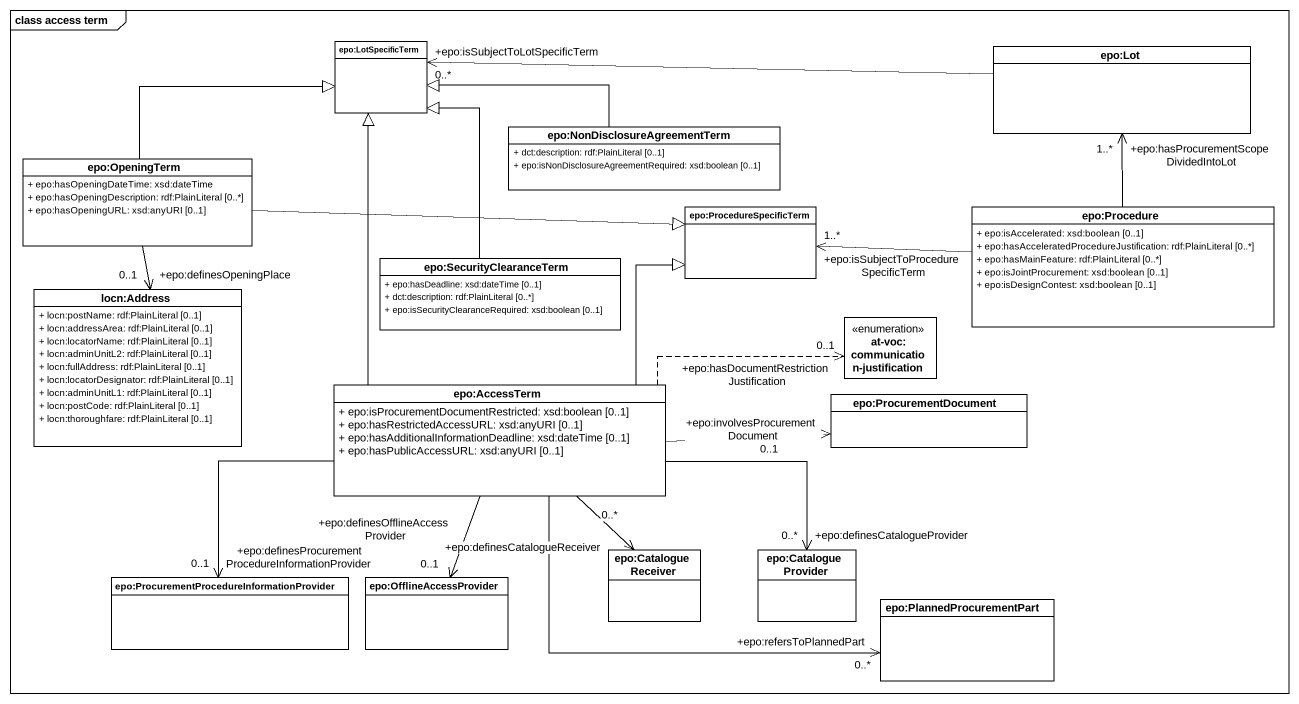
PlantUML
@startuml
mainframe class access term
hide circle
hide empty members
skinparam classAttributeIconSize 0
class "epo:LotSpecificTerm" as epo_LotSpecificTerm
class "epo:Lot" as epo_Lot
class "epo:NonDisclosureAgreementTerm" as epo_NonDisclosureAgreementTe {
  + dct:description: rdf:PlainLiteral [0..1]
  + epo:isNonDisclosureAgreementRequired: xsd:boolean [0..1]
}
class "epo:OpeningTerm" as epo_OpeningTerm {
  + epo:hasOpeningDateTime: xsd:dateTime
  + epo:hasOpeningDescription: rdf:PlainLiteral [0..*]
  + epo:hasOpeningURL: xsd:anyURI [0..1]
}
class "epo:ProcedureSpecificTerm" as epo_ProcedureSpecificTerm
class "epo:Procedure" as epo_Procedure {
  + epo:isAccelerated: xsd:boolean [0..1]
  + epo:hasAcceleratedProcedureJustification: rdf:PlainLiteral [0..*]
  + epo:hasMainFeature: rdf:PlainLiteral [0..*]
  + epo:isJointProcurement: xsd:boolean [0..1]
  + epo:isDesignContest: xsd:boolean [0..1]
}
class "epo:SecurityClearanceTerm" as epo_SecurityClearanceTerm {
  + epo:hasDeadline: xsd:dateTime [0..1]
  + dct:description: rdf:PlainLiteral [0..*]
  + epo:isSecurityClearanceRequired: xsd:boolean [0..1]
}
class "locn:Address" as locn_Address {
  + locn:postName: rdf:PlainLiteral [0..1]
  + locn:addressArea: rdf:PlainLiteral [0..1]
  + locn:locatorName: rdf:PlainLiteral [0..1]
  + locn:adminUnitL2: rdf:PlainLiteral [0..1]
  + locn:fullAddress: rdf:PlainLiteral [0..1]
  + locn:locatorDesignator: rdf:PlainLiteral [0..1]
  + locn:adminUnitL1: rdf:PlainLiteral [0..1]
  + locn:postCode: rdf:PlainLiteral [0..1]
  + locn:thoroughfare: rdf:PlainLiteral [0..1]
}
enum "at-voc:communication-justification" as at_voc_communication
class "epo:AccessTerm" as epo_AccessTerm {
  + epo:isProcurementDocumentRestricted: xsd:boolean [0..1]
  + epo:hasRestrictedAccessURL: xsd:anyURI [0..1]
  + epo:hasAdditionalInformationDeadline: xsd:dateTime [0..1]
  + epo:hasPublicAccessURL: xsd:anyURI [0..1]
}
class "epo:ProcurementDocument" as epo_ProcurementDocument
class "epo:CatalogueReceiver" as epo_CatalogueReceiver
class "epo:CatalogueProvider" as epo_CatalogueProvider
class "epo:ProcurementProcedureInformationProvider" as epo_ProcurementProcedureInfo
class "epo:OfflineAccessProvider" as epo_OfflineAccessProvider
class "epo:PlannedProcurementPart" as epo_PlannedProcurementPart
epo_Lot -left-> "+epo:isSubjectToLotSpecificTerm\n0..*" epo_LotSpecificTerm
epo_NonDisclosureAgreementTe -left-|> epo_LotSpecificTerm
epo_OpeningTerm -right-|> epo_LotSpecificTerm
epo_OpeningTerm -right-|> epo_ProcedureSpecificTerm
epo_OpeningTerm --> "+epo:definesOpeningPlace\n0..1" locn_Address
epo_Procedure -up-> "+epo:hasProcurementScopeDividedIntoLot\n1..*" epo_Lot
epo_Procedure -left-> "+epo:isSubjectToProcedureSpecificTerm\n1..*" epo_ProcedureSpecificTerm
epo_SecurityClearanceTerm -up-|> epo_LotSpecificTerm
epo_AccessTerm -up-|> epo_LotSpecificTerm
epo_AccessTerm -up-|> epo_ProcedureSpecificTerm
epo_AccessTerm .right.> "+epo:hasDocumentRestrictionJustification\n0..1" at_voc_communication
epo_AccessTerm -right-> "+epo:involvesProcurementDocument\n0..1" epo_ProcurementDocument
epo_AccessTerm --> "+epo:definesCatalogueReceiver\n0..*" epo_CatalogueReceiver
epo_AccessTerm -right-> "+epo:definesCatalogueProvider\n0..*" epo_CatalogueProvider
epo_AccessTerm --> "+epo:definesProcurementProcedureInformationProvider\n0..1" epo_ProcurementProcedureInfo
epo_AccessTerm --> "+epo:definesOfflineAccessProvider\n0..1" epo_OfflineAccessProvider
epo_AccessTerm -right-> "+epo:refersToPlannedPart\n0..*" epo_PlannedProcurementPart
@enduml
